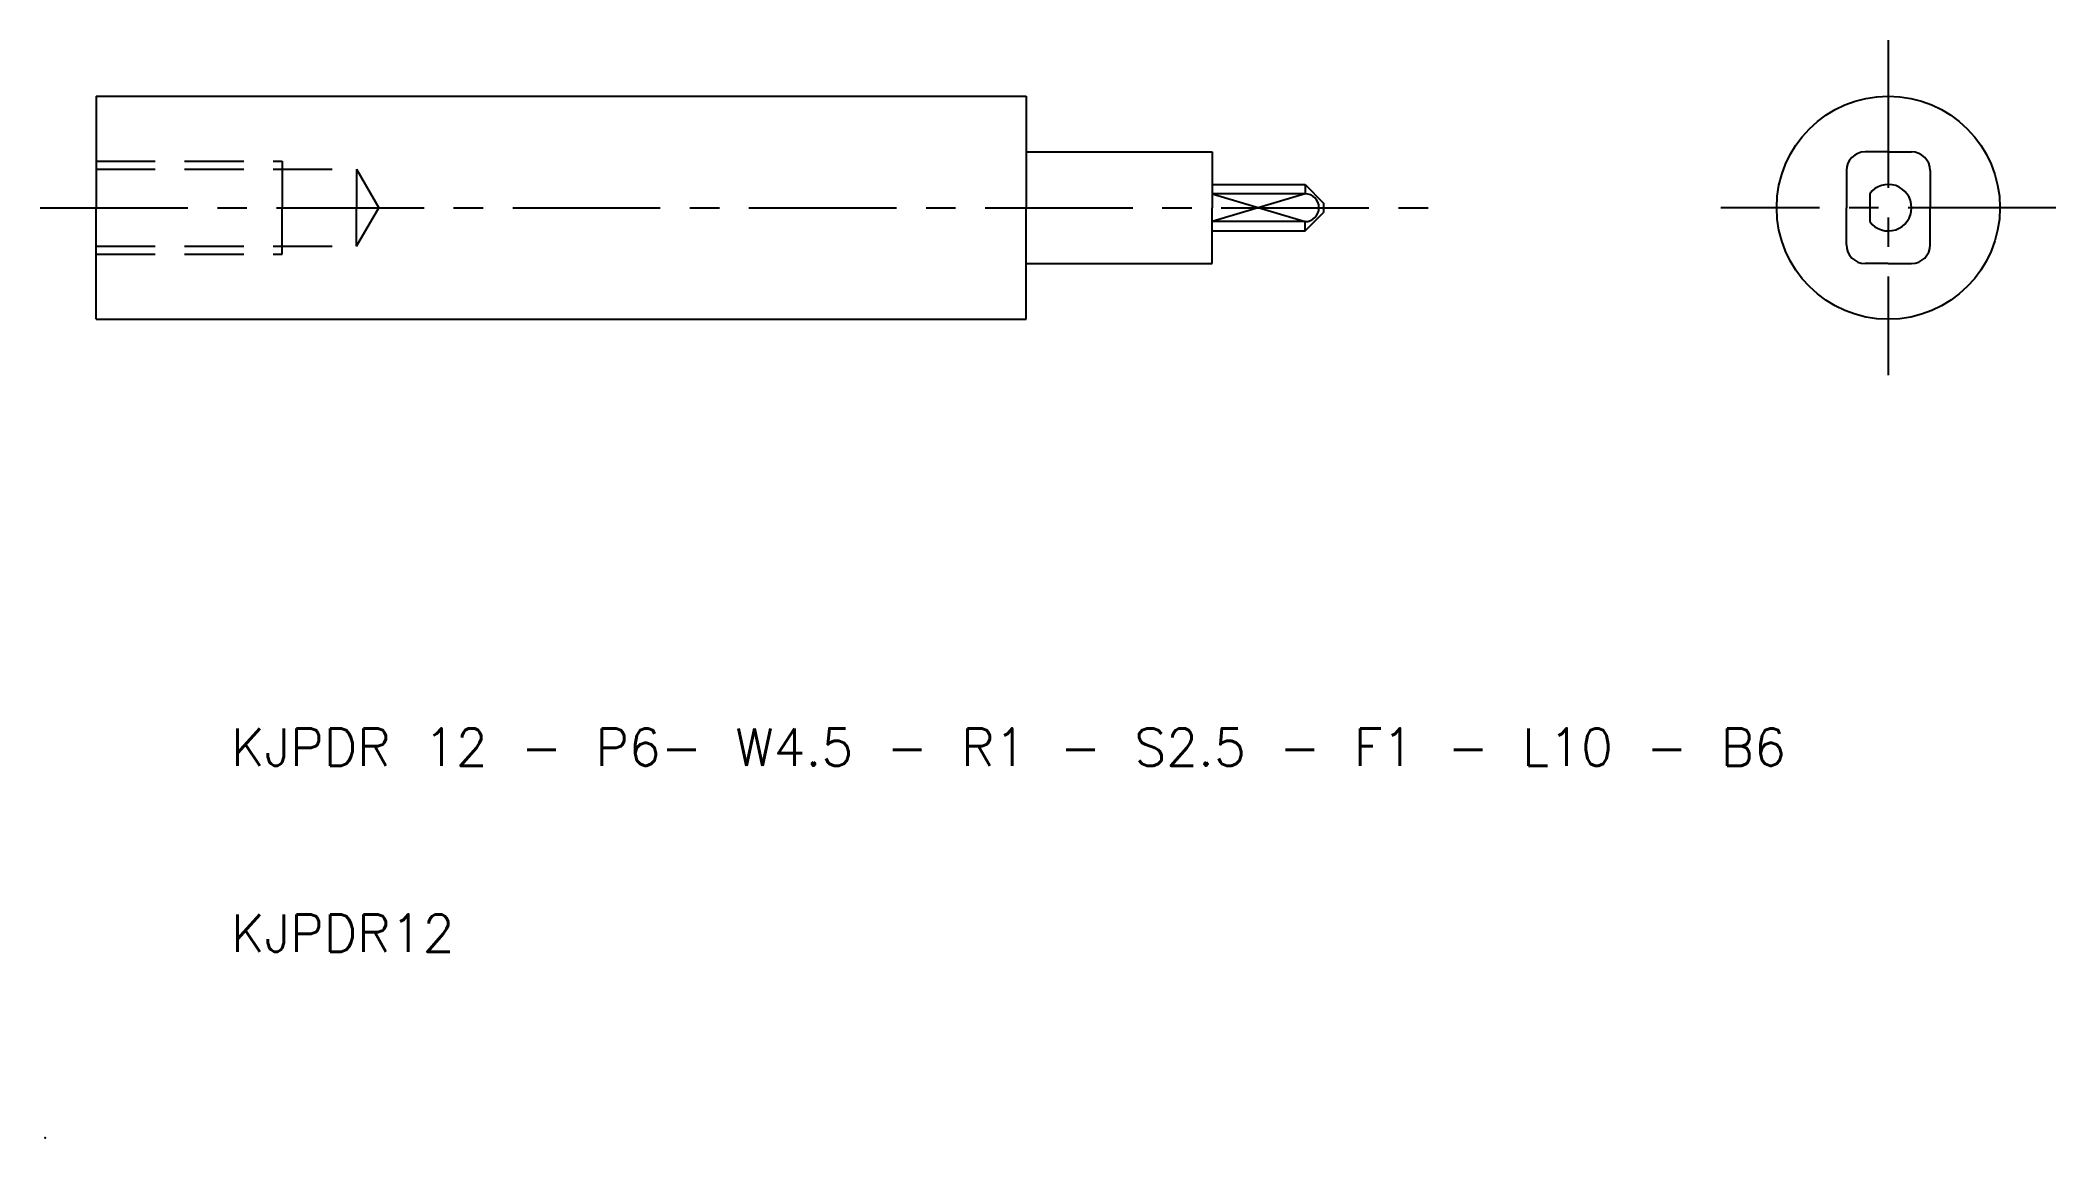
# Model space of a CAD drawing. Extents: x 0 to 108, y 0 to 59.
import ezdxf

# ---------------------------------------------------------------- set-up
doc = ezdxf.new("R2010")
doc.units = 0
doc.header["$LTSCALE"] = 0.25
doc.linetypes.add('CENTER', pattern=[50.8, 31.75, -6.35, 6.35, -6.35])
doc.linetypes.add('DASHED', pattern=[19.05, 12.7, -6.35])
doc.layers.get('0').update_dxf_attribs({"linetype": 'CONTINUOUS'})
doc.layers.add('CENTER', color=1, linetype='CENTER')
doc.styles.get("Standard").update_dxf_attribs({"font": 'txt.shx'})

msp = doc.modelspace()

# ---------------------------------------------------------------- linework, layer by layer
for p, q in [((2.73, 56), (52.73, 56)), ((2.73, 56), (2.73, 50)), ((52.73, 56), (52.73, 53)), ((52.73, 53), (62.73, 53)), ((52.73, 53), (52.73, 50)), ((62.73, 53), (62.73, 51.25)), ((99.09, 53), (97.84, 53)), ((99.09, 53), (100.34, 53)), ((62.73, 51.25), (67.73, 51.25)), ((62.73, 51.25), (62.73, 50)), ((67.73, 51.25), (68.73, 50.25)), ((67.73, 51.25), (67.73, 50.75)), ((96.84, 52), (96.84, 50)), ((101.34, 52), (101.34, 50)), ((2.73, 44), (2.73, 50)), ((52.73, 47), (52.73, 50)), ((67.73, 50.75), (62.73, 50.75)), ((62.73, 48.75), (62.73, 50)), ((68.73, 50.25), (68.73, 49.75)), ((96.84, 48), (96.84, 50)), ((98.09, 50.75), (98.09, 49.25)), ((101.34, 48), (101.34, 50)), ((67.73, 49.25), (62.73, 49.25)), ((67.73, 48.75), (68.73, 49.75)), ((67.73, 48.75), (67.73, 49.25)), ((62.73, 48.75), (67.73, 48.75)), ((62.73, 47), (62.73, 48.75)), ((52.73, 44), (52.73, 47)), ((52.73, 47), (62.73, 47)), ((99.09, 47), (97.84, 47)), ((99.09, 47), (100.34, 47)), ((2.73, 44), (52.73, 44))]:
    msp.add_line(p, q)
at = {"color": 3, "linetype": 'DASHED'}
for p, q in [((2.73, 52.5), (12.73, 52.5)), ((2.73, 52.07), (16.73, 52.07)), ((12.73, 52.5), (12.73, 50)), ((16.73, 52.07), (16.73, 50)), ((16.73, 52.07), (17.93, 50)), ((12.73, 47.5), (12.73, 50)), ((16.73, 47.93), (17.93, 50)), ((16.73, 47.93), (16.73, 50)), ((2.73, 47.93), (16.73, 47.93)), ((2.73, 47.5), (12.73, 47.5))]:
    msp.add_line(p, q, dxfattribs=at)
at = {"color": 3}
for p, q in [((67.73, 50.75), (62.73, 49.25)), ((62.73, 50.75), (67.73, 49.25))]:
    msp.add_line(p, q, dxfattribs=at)
msp.add_circle((99.09, 50), 6)
for centre, radius, start, end in [((97.84, 52), 1, 90, 180), ((100.34, 52), 1, 0, 90), ((99.09, 50), 1.25, 216.8699, 143.1301), ((67.73, 50), 0.75, 270.0873, 90.0873), ((97.84, 48), 1, 180, 270), ((100.34, 48), 1, 270, 0)]:
    msp.add_arc(centre, radius, start, end)
msp.add_point((0, 0))
at = {"layer": 'CENTER', "color": 1, "linetype": 'CENTER'}
for p, q in [((99.09, 59), (99.09, 41)), ((-0.27, 50), (75.73, 50)), ((108.09, 50), (90.09, 50))]:
    msp.add_line(p, q, dxfattribs=at)

# ---------------------------------------------------------------- texts
for s, p in [('KJPDR 12 - P6- W4.5 - R1 - S2.5 - F1 - L10 - B6', (10, 20)), ('KJPDR12', (10, 10))]:
    msp.add_text(s, height=2).set_placement(p)

doc.saveas('drawing.dxf')
